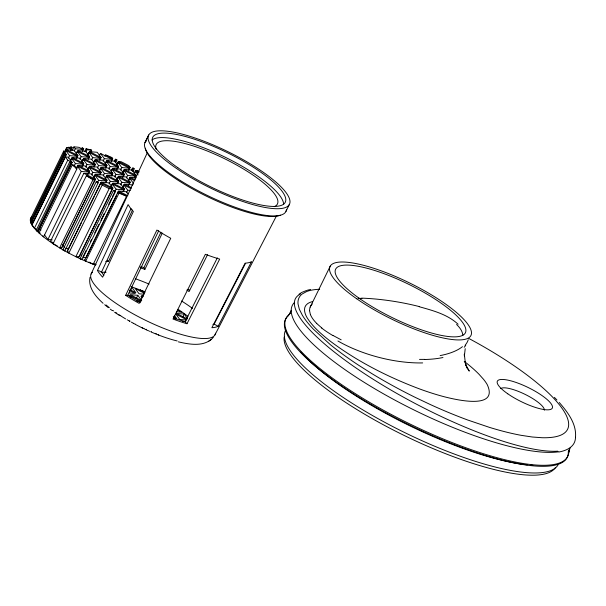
<?xml version="1.0" encoding="UTF-8"?>
<svg xmlns="http://www.w3.org/2000/svg" width="606" height="606" viewBox="0 0 606 606"><rect width="100%" height="100%" fill="white"/><g stroke="black" fill="none" stroke-linecap="round" stroke-linejoin="round"><path stroke-width="0.91" d="M575.533 436.918C576.518 423.518 567.549 412.05 559.27 402.482M90.029 277.306C87.915 287.789 95.899 296.751 103.073 303.28M568.693 453.099L569.299 449.523L568.829 451.515L570.132 448.046M465.211 348.662L464.385 355.964L464.332 354.177L465.431 363.789M291.183 310.31L289.888 313.772L290.706 311.938L288.767 315.09M91.089 274.048L147.508 152.311M97.483 270.465L128.108 204.608L129.798 207.199A70.841 18.218 26.1 0 0 133.381 211.471L102.641 277.177A69.266 17.809 26.1 0 1 99.142 273.003C94.93 268.466 102.103 271.374 103.103 274.366A64.637 16.62 26.1 0 0 103.906 275.412M101.566 271.996L131.032 208.608M105.702 261.663A64.637 16.62 26.1 0 1 108.618 261.3L132.487 210.055M125.647 295.342L156.901 230.053A70.841 18.218 26.1 0 0 170.74 238.287L139.175 303.394A69.266 17.809 26.1 0 1 125.647 295.342L127.836 295.213A64.637 16.62 26.1 0 0 140.463 302.72M127.836 295.213L158.711 230.734M162.302 233.121L144.879 269.382L143.902 267.663L160.931 232.227M285.987 211.32L289.289 204.563A78.424 20.165 26.1 0 0 192.564 137.176A78.424 20.165 26.1 0 0 175.195 167.559A78.424 20.165 26.1 0 0 289.289 204.563M32.368 222.288L33.012 222.622L66.357 154.56L63.744 151.03L30.398 219.092L31.05 219.97M63.744 151.03A57.161 14.695 26.1 0 0 63.782 153.242L30.436 221.304L31.883 222.046M64.327 152.25L66.41 147.993A57.161 14.695 26.1 0 1 69.046 147.197L71.47 148.432L70.425 150.561M64.441 152.909L65.675 150.386L77.31 156.325L76.076 158.848M65.077 152.144L66.312 149.621L74.046 150.296L77.947 155.56L76.712 158.083M30.823 222.591L64.168 154.53L65.721 155.318L32.376 223.379C30.588 223.962 30.3 221.334 32.376 223.379M31.111 223.273L64.448 155.212L64.183 154.568M36.633 229.371L34.406 228.242L32.027 224.985L65.372 156.931L68.296 157.181L72.197 162.446L38.579 230.363M70.054 148.394C69.849 147.091 71.72 146.228 72.106 147.667L70.713 150.508M68.334 158.174L69.569 155.651L65.675 150.386M72.205 150.447L73.94 146.902A57.161 14.695 26.1 0 1 78.985 147.356L83.06 149.432L82.363 150.856M34.406 228.242L67.751 160.181L65.372 156.931M74.28 150.894L75.318 148.765L73.94 146.902M36.208 230.25L69.554 162.188L71.561 163.211L38.216 231.272C37.337 231.984 35.148 229.189 37.216 230.757M70.281 160.802L71.516 158.28L83.151 164.211L81.916 166.733M70.917 160.037L72.152 157.515L79.886 158.181L83.787 163.453L82.552 165.968M37.117 231.174L70.463 163.112L71.561 163.211M76.03 153.909L77.265 151.394L88.9 157.325L88.075 159.007M76.667 153.144L77.901 150.629L85.635 151.295L89.536 156.56L88.302 159.083M42.89 235.954L43.587 236.901L76.924 168.839L74.137 165.074L72.341 164.915L38.996 232.977L40.344 233.09M81.439 149.296L82.136 147.872L83.696 148.675L82.302 151.508M74.182 166.067L75.417 163.544L71.516 158.28M79.931 159.181L81.166 156.659L77.265 151.394M76.121 168.688L77.356 166.165L88.991 172.104L87.756 174.626M76.757 167.923L77.992 165.408L85.734 166.074L89.627 171.339L88.393 173.861M84.749 151.561L86.143 148.728A57.161 14.695 26.1 0 1 91.673 150.182L90.983 151.598M85.87 151.894L86.916 149.765L86.143 148.728M81.871 161.802L83.105 159.28L94.741 165.218L93.915 166.9M82.098 161.878L83.742 158.514L91.483 159.189L95.377 164.453L94.142 166.976M87.62 154.916L88.855 152.394L100.49 158.325L99.664 160.007M88.256 154.151L89.491 151.629L97.225 152.295L101.126 157.568L99.892 160.082M52.214 239.87L47.912 239.499L81.257 171.437L77.356 166.165M85.772 167.067L87.006 164.544L83.105 159.28M62.13 247.293L95.475 179.232L91.574 173.967L83.84 173.293L50.495 241.355L53.82 243.051M91.93 159.34L92.756 157.658L88.855 152.394M87.711 169.695L88.946 167.173L100.581 173.104L99.763 174.786M88.347 168.93L89.582 166.408L97.324 167.074L101.225 172.346L99.99 174.861M94.831 179.997L92.968 179.831L59.63 247.892L61.494 248.059L94.831 179.997L86.408 175.695L53.063 243.756L57.282 245.907M93.46 162.802L94.695 160.279L106.33 166.218L105.512 167.9M94.513 161.204L95.331 159.522L103.073 160.189L106.967 165.453L105.732 167.976M99.21 155.916L100.444 153.394L112.08 159.333L111.262 161.014M91.612 174.96L92.847 172.437L88.946 167.173M97.361 168.074L98.596 165.552L94.695 160.279M93.559 177.581L94.794 175.058L106.429 180.997L105.603 182.679M93.778 177.656L95.43 174.301L103.164 174.967L107.065 180.232L105.83 182.754M104.944 156.371L105.633 154.954A57.161 14.695 26.1 0 1 111.966 157.552L112.716 158.567L111.33 161.401M103.111 161.181L104.346 158.658L100.444 153.394M99.301 170.695L100.543 168.173L112.178 174.111L111.352 175.793M99.945 169.93L101.179 167.407L108.913 168.082L112.814 173.346L111.58 175.869M62.888 249.816L96.233 181.755L97.414 181.853L98.142 182.838L64.797 250.899L62.888 249.816L63.478 249.861M105.05 163.809L106.285 161.287L117.928 167.218L116.685 169.741M105.694 163.044L106.929 160.522L114.663 161.188L118.564 166.461L117.329 168.976M97.452 182.845L98.687 180.33L94.794 175.058M103.202 175.96L104.437 173.437L100.543 168.173M100.634 182.951L102.187 185.05L68.842 253.111L67.289 251.013L100.634 182.951L112.269 188.89L78.924 256.952L75.841 256.679L109.186 188.617L112.269 188.89M67.925 250.248L81.515 222.523M82.333 220.842L94.271 196.473M95.097 194.791L101.27 182.186L109.004 182.861L112.905 188.125L79.56 256.186M108.951 169.074L110.186 166.552L106.285 161.287M105.149 178.588L106.383 176.066L118.019 181.997L117.193 183.679M105.785 177.823L107.02 175.301L114.754 175.967L118.655 181.239L117.42 183.754M114.496 161.249C114.958 157.227 119.003 160.219 115.519 162.582M114.898 161.794L115.935 159.666L115.534 159.12M111.307 170.854L112.133 169.172L123.768 175.111L122.533 177.634M111.534 170.93L112.769 168.415L120.503 169.082L124.404 174.346L123.169 176.869M116.647 164.809L117.882 162.287L129.517 168.226L128.692 169.907M117.473 163.65L118.518 161.522L121.155 161.749A57.161 14.695 26.1 0 1 128.82 165.665L130.154 167.461L128.76 170.294M109.042 183.853L110.284 181.33L106.383 176.066M114.792 176.96L116.026 174.445L112.133 169.172M110.989 186.474L112.224 183.951L123.859 189.89L123.033 191.572M111.216 186.55L112.86 183.194L120.594 183.86L124.495 189.125L123.26 191.647M120.541 170.074L121.776 167.551L117.882 162.287M116.738 179.588L117.973 177.066L129.608 183.004L128.374 185.519M117.375 178.823L118.609 176.301L126.343 176.975L130.245 182.239L129.01 184.762M80.053 258.686L113.398 190.625L114.845 190.746L115.451 191.557L82.105 259.618L80.053 258.686L80.871 258.754M122.488 172.702L123.722 170.18L135.358 176.111L134.532 177.793M122.715 172.778L124.359 169.415L132.093 170.081L135.994 175.354L134.759 177.869M86.075 250.558L82.78 257.285L86.219 257.58M90.605 241.317L91.423 239.635M94.718 232.916L98.831 224.515M100.891 220.311L104.187 213.592M108.716 204.343L111.595 198.465M112.421 196.783L116.125 189.224L112.224 183.951M120.639 184.853L121.874 182.33L117.973 177.066M118.064 191.844L119.011 193.125L85.673 261.186L84.726 259.906L118.064 191.844L126.578 196.185L93.233 264.246L90.044 262.618M86.597 256.618L116.647 195.284M117.466 193.602L118.7 191.079L126.442 191.754L128.108 194.011M126.389 177.967L127.624 175.445L123.722 170.18M122.579 187.481L123.813 184.959L131.297 188.769M123.215 186.716L124.45 184.194L132.191 184.86M145.205 142.183L148.743 134.971M131.487 170.725C131.707 165.832 136.365 168.612 132.79 171.46M132.328 170.687L133.373 168.559L132.873 167.885M128.328 180.588L129.563 178.066L134.547 180.611M128.964 179.823L130.199 177.308L136.221 177.823M134.077 173.702L135.312 171.18L138.638 172.877M134.562 173.255L135.949 170.415L137.456 170.551A57.161 14.695 26.1 0 1 138.91 171.422M126.48 192.746L127.714 190.223L123.813 184.959M132.638 185.019L133.464 183.338L129.563 178.066M130.381 290.638L131.956 287.426L135.858 292.69L130.04 289.721M136.221 298.531L137.797 295.311L130.063 294.645L140.865 300.159M139.994 290.835L140.365 290.077A57.161 14.695 26.1 0 1 145.099 292.001M135.07 323.937L134.941 324.187A57.161 14.695 26.1 0 0 141.94 327.763L142.062 327.513M146.402 329.263L146.41 329.884M177.475 309.954L177.717 309.446M182.679 317.317L184.254 314.105L176.52 313.431L187.322 318.945M310.196 307.09L330.232 266.178M144.978 142.637L148.326 135.895M207.517 254.732L189.095 291.509A64.637 16.62 26.1 0 0 186.837 290.077M187.004 323.733A69.266 17.809 26.1 0 1 178.74 321.112L173.028 319.059L205.366 254.3L211.206 256.406A70.841 18.218 26.1 0 0 219.667 259.088L187.004 323.733L185.095 321.703L217.349 257.861M212.964 324.581A64.637 16.62 26.1 0 0 214.13 324.081L245.415 263.527M218.122 326.278L251.49 261.694A70.841 18.218 26.1 0 1 245.112 263.163L211.88 327.717A69.266 17.809 26.1 0 0 218.122 326.278L214.13 324.081M214.956 334.883L276.374 216.092M465.719 345.496L464.188 347.283M311.431 304.947L312.279 303.954M213.304 337.375C204.51 347.299 189.708 344.473 178.323 341.837M299.023 294.258L301.538 292.524L306.651 290.418M208.403 341.481L209.229 340.905M210.259 340.193L211.1 339.618M307.401 290.191L310.59 289.479M419.503 359.396L424.685 359.381M358.07 298.311L361.964 298.417M66.41 147.993L71.47 148.432M75.318 148.765L83.06 149.432M86.916 149.765L91.673 150.182M64.448 155.212L65.721 155.318M69.569 155.651L77.31 156.325M81.166 156.659L88.9 157.325M92.756 157.658L100.49 158.325M104.346 158.658L112.08 159.333M115.935 159.666L116.913 159.749M75.417 163.544L83.151 164.211M87.006 164.544L94.741 165.218M98.596 165.552L106.33 166.218M110.186 166.552L117.928 167.218M121.776 167.551L129.517 168.226M133.373 168.559L134.176 168.627M81.257 171.437L88.991 172.104M92.847 172.437L100.581 173.104M104.437 173.437L112.178 174.111M116.026 174.445L123.768 175.111M127.624 175.445L135.358 176.111M98.687 180.33L106.429 180.997M110.284 181.33L118.019 181.997M121.874 182.33L129.608 183.004M116.125 189.224L123.859 189.89M127.714 190.223L130.29 190.443M32.027 224.985L32.762 225.053M65.35 248.392L68.789 248.687M129.199 292.933L135.214 293.455L129.396 290.486M144.228 294.236L139.069 293.789L135.176 288.517L144.311 293.183M143.372 295.796L141.653 295.645L143.311 296.493M136.759 300.97L141.062 301.341L129.426 295.41L131.093 297.667M176.52 311.795L181.671 312.241L177.52 310.12M186.656 320.059L179.777 319.46L175.884 314.196L186.686 319.71M182.361 321.324L185.8 321.619M129.146 320.907L129.979 320.983M142.668 327.831L142.122 327.778L142.652 328.035M419.238 306.727C432.866 310.537 447.478 314.34 458.091 324.248M140.236 267.7L144.879 269.382M140.812 266.526L143.902 267.663M150.811 331.777L151.689 332.164L151.417 331.793M149.917 331.391L149.47 331.194M148.796 330.899L148.129 330.596M115.451 191.557L113.398 190.625M147.569 330.414L147.053 330.179M146.349 329.785L145.561 329.422M145.031 329.172L144.243 328.8M143.978 328.672L142.918 328.164M341.17 339.822L333.156 335.542M105.633 154.954L112.716 158.567M118.518 161.522L130.154 167.461M135.949 170.415L139.085 172.013M82.136 147.872L83.696 148.675M89.491 151.629L101.126 157.568M106.929 160.522L118.564 166.461M124.359 169.415L135.994 175.354M70.743 146.978L72.106 147.667M77.901 150.629L89.536 156.56M95.331 159.522L106.967 165.453M112.769 168.415L124.404 174.346M130.199 177.308L135.191 179.846M66.312 149.621L77.947 155.56M83.742 158.514L95.377 164.453M101.179 167.407L112.814 173.346M118.609 176.301L130.245 182.239M63.782 153.242L66.357 154.56M72.152 157.515L83.787 163.453M89.582 166.408L101.225 172.346M107.02 175.301L118.655 181.239M124.45 184.194L131.101 187.587M67.751 160.181L72.197 162.446M77.992 165.408L89.627 171.339M95.43 174.301L107.065 180.232M112.86 183.194L124.495 189.125M83.84 173.293L95.475 179.232M101.27 182.186L112.905 188.125M118.7 191.079L127.843 195.746M37.337 230.825L38.216 231.272M93.672 263.383L96.165 264.655M60.441 247.521L61.494 248.059M67.289 251.013L68.016 251.384M78.197 256.58L78.924 256.952M84.726 259.906L85.787 260.451M88.976 262.072L89.506 262.345M140.365 290.077L144.789 292.334M142.675 297.258L141.016 296.41L142.13 297.917M173.24 316.673L176.566 318.362L174.331 315.355M175.922 319.127L173.43 317.855L177.384 319.256A64.637 16.62 26.1 0 0 185.095 321.703M120.208 315.37L120.7 315.62M155.787 333.52L156.287 333.777M158.272 334.792L158.764 335.042M134.343 323.793L133.32 323.248M133.07 323.104L132.313 322.687M131.805 322.415L131.305 322.134M98.142 182.838L96.233 181.755M129.942 321.438L129.464 321.165M128.737 320.672L128.116 320.316M127.502 319.953L127.093 319.71M107.194 260.375L108.618 261.3M119.291 315.37L114.587 312.234M110.284 309.136L112.383 310.673M464.249 361.396L467.12 363.63A98.937 25.437 26.1 0 1 479.119 374.379L483.558 379.341A94.869 24.392 26.1 0 1 487.247 384.643C499.23 410.489 454.485 399.362 443.895 396.665A105.883 27.225 26.1 0 1 418.829 388.658C387.529 376.796 357.29 361.471 330.467 341.322C322.187 334.815 313.931 327.914 308 319.12C305.015 314.847 302.22 307.651 307.409 303.841A101.263 26.035 26.1 0 1 312.575 301.591M108.3 307.628L104.694 304.689M321.854 328.013L316.643 323.437M70.463 163.112L69.607 162.241M554.392 397.369L556.914 399.952M466.347 367.122L469.279 371.099L465.802 364.698L466.522 366.645L465.044 361.949M135.312 171.18L138.1 174.945M184.254 314.105L187.595 318.612M137.797 295.311L141.698 300.584M80.553 254.27L81.666 255.777M81.696 259.065L82.105 259.618M62.562 244.627L64.789 247.634M64.115 249.975L64.797 250.899M39.844 228.598L40.958 230.098M44.571 234.984L47.912 239.499M32.686 222.175L33.012 222.622M38.367 229.848L38.852 230.507M310.416 314.665L309.552 310.681M500.745 388.613A24.452 6.287 26.1 0 1 525.372 394.506A24.452 6.287 26.1 0 1 544.339 410.209M558.717 451.796A156.848 40.329 26.1 0 1 385.249 394.817A156.848 40.329 26.1 0 1 294.115 302.849M575.488 437.32A156.81 43.079 25.8 0 1 559.02 451.985M557.755 451.175A156.909 37.481 27.6 0 1 380.712 383.946A156.909 37.481 27.6 0 1 300.371 294.054M568.814 451.409A156.856 40.329 26.1 0 1 409.444 423.753A156.856 40.329 26.1 0 1 289.062 314.575M361.615 298.129A78.151 21.021 9 0 1 419.443 306.613M456.56 324.475A65.993 27.315 3.5 0 1 462.87 335.33M555.179 467.855A150.758 38.761 26.1 0 1 406.641 436.661A150.758 38.761 26.1 0 1 284.176 337.118M558.028 464.9A151.932 39.064 26.1 0 1 402.46 431.472A151.932 39.064 26.1 0 1 285.744 330.081M532.765 465.332A151.932 39.064 26.1 0 1 530.992 465.219M527.303 464.878A151.932 39.064 26.1 0 1 300.879 352.094M319.65 289.274A150.871 38.792 26.1 0 0 306.681 291.509L302.129 294.008A150.424 38.678 26.1 0 0 298.031 303.97L299.356 309.31L302.402 315.347A149.977 38.564 26.1 0 0 313.378 329.164L330.391 344.708A150.28 38.64 26.1 0 0 358.797 365.35L371.932 373.652A150.758 38.769 26.1 0 0 415.224 397.377L430.351 404.558A150.758 38.761 26.1 0 0 467.908 420.079L489.337 427.336A150.296 38.648 26.1 0 0 521.258 435.343L532.235 437.002L541.946 437.721A150.182 38.617 26.1 0 0 560.042 435.449A149.546 38.451 26.1 0 0 468.855 338.474M568.292 451.538A156.856 40.329 26.1 0 1 410.33 425.45A156.856 40.329 26.1 0 1 288.57 315.59M468.233 339.746A77.257 31.277 7.4 0 1 465.029 345.329M462.469 346.67A82.734 34.292 11.3 0 1 440.138 355.586M442.963 357.517A84.552 37.201 15.1 0 1 424.783 359.494M422.67 362.918A80.901 35.163 14.8 0 1 337.936 340.996M332.914 335.572A78.227 26.27 15.3 0 1 321.627 328.005M316.749 323.445A77.659 25.732 15.6 0 1 310.469 314.673M309.605 310.696A78.129 26.005 15.2 0 1 311.37 304.924M95.468 265.08A57.161 14.695 26.1 0 1 31.747 216.887M126.578 196.185A57.161 14.695 26.1 0 1 119.011 193.125M109.186 188.617A57.161 14.695 26.1 0 1 102.187 185.05M92.968 179.831A57.161 14.695 26.1 0 1 86.408 175.695M76.924 168.839A57.161 14.695 26.1 0 1 72.341 164.915M188.049 289.335A69.266 17.809 26.1 0 1 189.686 290.35M101.369 272.48A64.372 16.551 26.1 0 1 106.103 272.2M135.638 278.851A64.372 16.551 26.1 0 1 149.068 284.093M181.558 301A64.372 16.551 26.1 0 1 192.503 308.409M156.151 149.243A67.508 17.362 26.1 0 1 223.705 158.295A67.508 17.362 26.1 0 1 274.291 206.646M151.992 140.001A73.796 18.975 26.1 0 1 225.22 157.242A73.796 18.975 26.1 0 1 283.608 204.517M215.524 333.179A69.001 17.741 26.1 0 1 144.251 319.673A69.001 17.741 26.1 0 1 92.506 272.238M286.403 209.843A78.424 20.165 26.1 0 1 205.396 194.488A78.424 20.165 26.1 0 1 146.591 140.577M280.343 215.191A76.939 19.786 26.1 0 1 204.79 195.374A76.939 19.786 26.1 0 1 145.319 148.197M177.164 340.951A57.161 14.695 26.1 0 1 152.25 332.467M125.594 318.892A57.161 14.695 26.1 0 1 118.943 314.688M116.86 313.279A57.161 14.695 26.1 0 1 115.519 312.34M113.58 310.954A57.161 14.695 26.1 0 1 112.958 310.492M109.375 307.727A57.161 14.695 26.1 0 1 106.164 305.023M131.017 286.714A56.956 14.642 26.1 0 1 144.622 291.789M178.588 309.674A57.002 14.658 26.1 0 1 187.936 316.362M507.745 393.779A30.588 7.863 26.1 0 0 552.24 408.209A30.588 7.863 26.1 0 0 514.517 381.931A30.588 7.863 26.1 0 0 507.745 393.779M360.138 298.94A72.25 18.581 26.1 0 0 465.249 333.027A72.25 18.581 26.1 0 0 376.137 270.95A72.25 18.581 26.1 0 0 360.138 298.94M356.684 298.766A78.424 20.165 26.1 0 0 470.779 335.769A78.424 20.165 26.1 0 0 374.053 268.382A78.424 20.165 26.1 0 0 356.684 298.766M177.778 167.688A73.796 18.975 26.1 0 0 285.138 202.502A73.796 18.975 26.1 0 0 194.125 139.1A73.796 18.975 26.1 0 0 177.778 167.688"/></g></svg>
